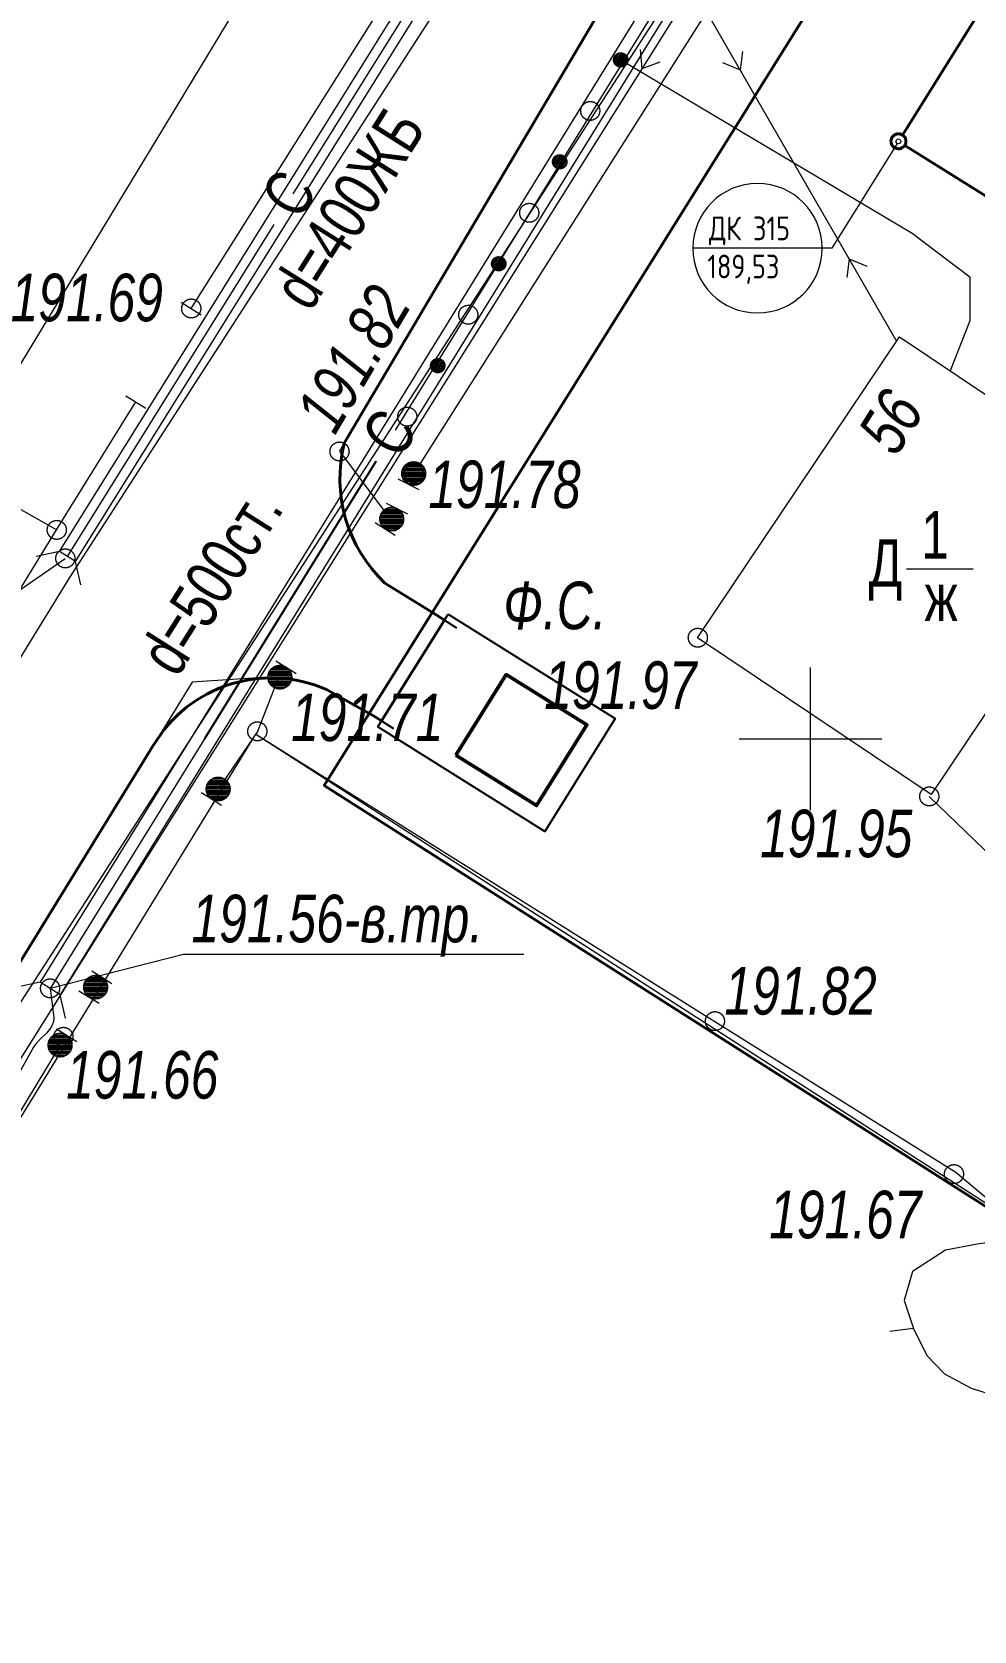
# Model space of a CAD drawing. Header units: millimetres. Extents: x -38151500 to -27467627, y -20617104 to -20349562.
# Drawn here: x -29087423 to -29067600, y -20518777 to -20485120 of the extents above; entities that cross this region are included whole.
import ezdxf
from ezdxf.xclip import XClip

# ---------------------------------------------------------------- set-up
doc = ezdxf.new("R2010")
doc.units = ezdxf.units.MM
doc.header["$MEASUREMENT"] = 0
doc.header["$XCLIPFRAME"] = 0
doc.linetypes.add('Wipeout_Contour', pattern=[1000, 0, -1000])
for name, color, linetype in [('!!! ПОДОСНОВА', 7, 'Continuous'), ('Дренаж', 7, 'Continuous'), ('Дренаж выноски', 7, 'Continuous')]:
    doc.layers.add(name, color=color, linetype=linetype)
for name, color, linetype, lineweight, true_color in [('Дренаж выноски_Ном._пера__21', 7, 'Continuous', 15, 0xfb5f00), ('Дренаж_Ном._пера__20', 7, 'Continuous', 40, 0xe15500), ('Новый_ГП_Дороги_проезды_Ном._пера__251', 7, 'Continuous', 40, 0x656565)]:
    doc.layers.add(name, color=color, linetype=linetype, lineweight=lineweight, true_color=true_color)
for name, color, linetype, lineweight in [('Новый_0-Жирная_Ном._пера__7', 7, 'Continuous', 25), ('Новый_0_Ном._пера__7', 7, 'Continuous', 25), ('Новый_ГП_БК_15.30_Ном._пера__206', 206, 'Continuous', 25), ('Новый_ГП_Граница участка_Ном._пера__1', 1, 'Continuous', 40), ('Новый_ГП_Здание сооружение_Ном._пера__22', 22, 'Continuous', 50), ('Чертеж_1_Новофедоровское_снт 28_07$0$tp_Здания_Ном._пера__253', 252, 'Continuous', 18), ('Чертеж_1_Новофедоровское_снт 28_07$0$tp_отметки_новые_Ном._пера__253', 252, 'Continuous', 18), ('Чертеж_1_Новофедоровское_снт 28_07$0$tp_растительность_Ном._пера__253', 252, 'Continuous', 18), ('Чертеж_1_Новофедоровское_снт 28_07$0$tp_трубы под дорогой_Ном._пера__253', 252, 'Continuous', 18), ('Чертеж_1_Новофедоровское_снт 28_07$0$U_ТЕКСТ_БЕЛЫЙ_Ном._пера__253', 252, 'Continuous', 18), ('Чертеж_1_Новый_ГП_Топография_Ном._пера__253', 252, 'Continuous', 18), ('Чертеж_1_Новый_Новофедоровское_снт 28_07$0$SETKA_Ном._пера__253', 252, 'Continuous', 18), ('Чертеж_1_Новый_Новофедоровское_снт 28_07$0$tp_Дороги_Ном._пера__253', 252, 'Continuous', 18), ('Чертеж_1_Новый_Новофедоровское_снт 28_07$0$tp_Здания_Ном._пера__253', 252, 'Continuous', 18), ('Чертеж_1_Новый_Новофедоровское_снт 28_07$0$tp_канавы_Ном._пера__253', 252, 'Continuous', 18), ('Чертеж_1_Новый_Новофедоровское_снт 28_07$0$tp_Контур растит_Ном._пера__253', 252, 'Continuous', 18), ('Чертеж_1_Новый_Новофедоровское_снт 28_07$0$tp_ЛЭП нн_Ном._пера__253', 252, 'Continuous', 18), ('Чертеж_1_Новый_Новофедоровское_снт 28_07$0$tp_Ограждения ДЕР_Ном._пера__253', 252, 'Continuous', 18), ('Чертеж_1_Новый_Новофедоровское_снт 28_07$0$tp_Ограждения мет_Ном._пера__253', 252, 'Continuous', 18), ('Чертеж_1_Новый_Новофедоровское_снт 28_07$0$tp_Ограждения рабица_Ном._пера__253', 252, 'Continuous', 18), ('Чертеж_1_Новый_Новофедоровское_снт 28_07$0$tp_Ограждения_Ном._пера__253', 252, 'Continuous', 18), ('Чертеж_1_Новый_Новофедоровское_снт 28_07$0$tp_Ограждения_Ном._пера__7', 7, 'Continuous', 18), ('Чертеж_1_Новый_Новофедоровское_снт 28_07$0$tp_отметки_новые_Ном._пера__253', 252, 'Continuous', 18), ('Чертеж_1_Новый_Новофедоровское_снт 28_07$0$tp_отметки_новые_Ном._пера__7', 7, 'Continuous', 18), ('Чертеж_1_Новый_Новофедоровское_снт 28_07$0$tp_растительность полоса кустов_Ном._пера__253', 252, 'Continuous', 18), ('Чертеж_1_Новый_Новофедоровское_снт 28_07$0$tp_рельеф_Ном._пера__253', 252, 'Continuous', 18), ('Чертеж_1_Новый_Новофедоровское_снт 28_07$0$tp_трубы под дорогой_Ном._пера__253', 252, 'Continuous', 18), ('Чертеж_1_Новый_Новофедоровское_снт 28_07$0$U_Водосток_Ном._пера__253', 252, 'Continuous', 18), ('Чертеж_1_Новый_Новофедоровское_снт 28_07$0$U_Газопровод_Ном._пера__253', 252, 'Continuous', 18)]:
    doc.layers.add(name, color=color, linetype=linetype, lineweight=lineweight)
doc.styles.add('РЎР“Р•РќР•Р\xa0РР\xa0_РЎРўРР›Р¬_1', font='arial.ttf', dxfattribs={"width": 0.75})
doc.styles.add('РЎР“Р•РќР•Р\xa0РР\xa0_РЎРўРР›Р¬_3', font='arial.ttf', dxfattribs={"width": 0.749999})
doc.styles.add('РЎР“Р•РќР•Р\xa0РР\xa0_РЎРўРР›Р¬_7', font='')
doc.styles.get('РЎР“Р•РќР•Р\xa0РР\xa0_РЎРўРР›Р¬_7').set_extended_font_data('GOST_type_A')

# ---------------------------------------------------------------- blocks, each defined once
blk = doc.blocks.new('Чертеж_6_1', base_point=(9028958, 0))
at = {"layer": 'Чертеж_1_Новый_ГП_Топография_Ном._пера__253', "color": 252, "lineweight": 18, "flags": 128}
for points in [[(-29093242, -20517064), (-29093202, -20517000), (-29082715, -20499900), (-29056545, -20516708), (-29044984, -20500671), (-29035068, -20487867), (-29036822, -20480650), (-29038827, -20473503), (-29044320, -20475465), (-29047175, -20474628), (-29061447, -20465849), (-29051497, -20449640), (-29059106, -20444942), (-29100137, -20512686)], [(-29062272, -20466500), (-29042872, -20478480), (-29040402, -20474480), (-29035962, -20486530), (-29045692, -20500140), (-29044832, -20500700), (-29056192, -20516190), (-29056522, -20516730), (-29056792, -20516560), (-29081272, -20500980), (-29070592, -20483870), (-29072302, -20482750)]]:
    blk.add_lwpolyline(points, close=True, dxfattribs=at)
at = {"layer": 'Чертеж_1_Новый_Новофедоровское_снт 28_07$0$SETKA_Ном._пера__253', "color": 252, "lineweight": 18, "flags": 128}
for points in [[(-29071042, -20501500), (-29071042, -20498500)], [(-29072542, -20500000), (-29069542, -20500000)]]:
    blk.add_lwpolyline(points, dxfattribs=at)
at = {"layer": 'Чертеж_1_Новый_Новофедоровское_снт 28_07$0$tp_Дороги_Ном._пера__253', "color": 252, "lineweight": 18, "flags": 128}
for points in [[(-29063872, -20468926), (-29064740, -20469057), (-29065369, -20469610), (-29074133, -20482398), (-29080950, -20493946), (-29080018, -20495191)], [(-29099251, -20517359), (-29098483, -20515878), (-29086625, -20496600), (-29073121, -20475671), (-29073893, -20474585)], [(-29082457, -20498698), (-29084051, -20498807), (-29094723, -20516154), (-29096488, -20518777)]]:
    blk.add_lwpolyline(points, dxfattribs=at)
at = {"layer": 'Чертеж_1_Новый_Новофедоровское_снт 28_07$0$tp_Здания_Ном._пера__253', "color": 252, "lineweight": 18, "flags": 128}
blk.add_lwpolyline([(-29068499, -20501169), (-29073416, -20497871), (-29069169, -20491538), (-29064252, -20494836)], close=True, dxfattribs=at)
blk.add_lwpolyline([(-29069018, -20496417), (-29067621, -20496417)], dxfattribs=at)
at = {"layer": 'Чертеж_1_Новый_Новофедоровское_снт 28_07$0$tp_канавы_Ном._пера__253', "color": 252, "lineweight": 18, "flags": 128}
blk.add_lwpolyline([(-29087038, -20505250), (-29086965, -20505865), (-29086970, -20505955), (-29087002, -20506037), (-29087054, -20506115), (-29087120, -20506190), (-29087266, -20506336), (-29087334, -20506412), (-29087389, -20506491), (-29087804, -20507228), (-29088481, -20508392), (-29089177, -20509548), (-29090603, -20511843), (-29092029, -20514136), (-29092726, -20515288), (-29093403, -20516447), (-29093416, -20516484), (-29093418, -20516524), (-29093394, -20516603), (-29093338, -20516683), (-29093265, -20516741), (-29091405, -20517727)], dxfattribs=at)
at = {"layer": 'Чертеж_1_Новый_Новофедоровское_снт 28_07$0$tp_Контур растит_Ном._пера__253', "color": 252, "lineweight": 18, "flags": 128}
for points in [[(-29075034, -20485708), (-29068903, -20489355), (-29067685, -20490273), (-29067687, -20491197), (-29068100, -20492255)], [(-29068541, -20501211), (-29064886, -20504739)]]:
    blk.add_lwpolyline(points, dxfattribs=at)
at = {"layer": 'Чертеж_1_Новый_Новофедоровское_снт 28_07$0$tp_ЛЭП нн_Ном._пера__253', "color": 252, "lineweight": 18, "flags": 128}
for points in [[(-29095242, -20518699), (-29094131, -20517036), (-29073517, -20484194), (-29048480, -20444066), (-29047271, -20442473)], [(-29073517, -20484194), (-29069228, -20491627)], [(-29074580, -20485888), (-29074615, -20485490)], [(-29072517, -20485926), (-29072468, -20485529)], [(-29074580, -20485888), (-29074206, -20485746)], [(-29072517, -20485926), (-29072886, -20485771)], [(-29070228, -20489895), (-29070277, -20490291)], [(-29070228, -20489895), (-29069859, -20490050)]]:
    blk.add_lwpolyline(points, dxfattribs=at)
at = {"layer": 'Чертеж_1_Новый_Новофедоровское_снт 28_07$0$tp_Ограждения ДЕР_Ном._пера__253', "color": 252, "lineweight": 18, "flags": 128}
for points in [[(-29084075, -20490939), (-29077167, -20479973)], [(-29095803, -20510128), (-29086907, -20495599), (-29085239, -20492908)], [(-29082250, -20498742), (-29082677, -20499845), (-29083507, -20501054)]]:
    blk.add_lwpolyline(points, dxfattribs=at)
at = {"layer": 'Чертеж_1_Новый_Новофедоровское_снт 28_07$0$tp_Ограждения мет_Ном._пера__253', "color": 252, "lineweight": 18, "flags": 128}
blk.add_lwpolyline([(-29086907, -20495599), (-29089194, -20494306)], dxfattribs=at)
at = {"layer": 'Чертеж_1_Новый_Новофедоровское_снт 28_07$0$tp_Ограждения рабица_Ном._пера__253', "color": 252, "lineweight": 18, "flags": 128}
for points in [[(-29065926, -20473175), (-29079257, -20494203)], [(-29082715, -20499900), (-29073052, -20505945), (-29067984, -20509117), (-29064844, -20511753), (-29063840, -20511091)], [(-29086832, -20506445), (-29093203, -20517002), (-29090953, -20518316)]]:
    blk.add_lwpolyline(points, dxfattribs=at)
at = {"layer": 'Чертеж_1_Новый_Новофедоровское_снт 28_07$0$tp_Ограждения_Ном._пера__253', "color": 252, "lineweight": 18, "flags": 128}
for points in [[(-29084287, -20490806), (-29083864, -20491072)], [(-29085451, -20492775), (-29085028, -20493041)], [(-29079727, -20494523), (-29079280, -20494747)], [(-29079967, -20495037), (-29079520, -20495261)], [(-29080202, -20495448), (-29079779, -20495714)], [(-29082289, -20498355), (-29081866, -20498621)], [(-29083856, -20501129), (-29083433, -20501395)], [(-29086165, -20504879), (-29085742, -20505145)], [(-29086434, -20505299), (-29086011, -20505565)], [(-29086905, -20506104), (-29086482, -20506370)]]:
    blk.add_lwpolyline(points, dxfattribs=at)
at = {"layer": 'Чертеж_1_Новый_Новофедоровское_снт 28_07$0$tp_Ограждения_Ном._пера__7', "color": 7, "lineweight": 18}
for p, q in [((-29079633, -20494352), (-29079150, -20494352)), ((-29079622, -20494322), (-29079159, -20494322)), ((-29079608, -20494292), (-29079173, -20494292)), ((-29079589, -20494262), (-29079194, -20494262)), ((-29079562, -20494232), (-29079221, -20494232)), ((-29079523, -20494202), (-29079260, -20494202)), ((-29079452, -20494172), (-29079332, -20494172)), ((-29079640, -20494412), (-29079141, -20494412)), ((-29079639, -20494442), (-29079144, -20494442)), ((-29079638, -20494382), (-29079144, -20494382)), ((-29079634, -20494472), (-29079148, -20494472)), ((-29079624, -20494502), (-29079157, -20494502)), ((-29079610, -20494532), (-29079172, -20494532)), ((-29079592, -20494562), (-29079191, -20494562)), ((-29079566, -20494592), (-29079217, -20494592)), ((-29079529, -20494622), (-29079254, -20494622)), ((-29079465, -20494652), (-29079315, -20494652)), ((-29080101, -20495371), (-29079602, -20495371)), ((-29080099, -20495341), (-29079605, -20495341)), ((-29080094, -20495311), (-29079611, -20495311)), ((-29080083, -20495281), (-29079620, -20495281)), ((-29080069, -20495251), (-29079634, -20495251)), ((-29080050, -20495221), (-29079655, -20495221)), ((-29080023, -20495191), (-29079682, -20495191)), ((-29079984, -20495161), (-29079721, -20495161)), ((-29079913, -20495131), (-29079793, -20495131)), ((-29080100, -20495401), (-29079605, -20495401)), ((-29080095, -20495431), (-29079609, -20495431)), ((-29080085, -20495461), (-29079618, -20495461)), ((-29080071, -20495491), (-29079633, -20495491)), ((-29080053, -20495521), (-29079652, -20495521)), ((-29080027, -20495551), (-29079678, -20495551)), ((-29079990, -20495581), (-29079715, -20495581)), ((-29079926, -20495611), (-29079776, -20495611)), ((-29082457, -20498698), (-29081958, -20498698)), ((-29082456, -20498728), (-29081961, -20498728)), ((-29082455, -20498668), (-29081961, -20498668)), ((-29082450, -20498638), (-29081967, -20498638)), ((-29082439, -20498608), (-29081976, -20498608)), ((-29082425, -20498578), (-29081990, -20498578)), ((-29082406, -20498548), (-29082011, -20498548)), ((-29082379, -20498518), (-29082038, -20498518)), ((-29082340, -20498488), (-29082077, -20498488)), ((-29082269, -20498458), (-29082149, -20498458)), ((-29082451, -20498758), (-29081965, -20498758)), ((-29082441, -20498788), (-29081974, -20498788)), ((-29082427, -20498818), (-29081989, -20498818)), ((-29082409, -20498848), (-29082008, -20498848)), ((-29082383, -20498878), (-29082034, -20498878)), ((-29082346, -20498908), (-29082071, -20498908)), ((-29082282, -20498938), (-29082132, -20498938)), ((-29083755, -20501052), (-29083256, -20501052)), ((-29083754, -20501082), (-29083259, -20501082)), ((-29083753, -20501022), (-29083259, -20501022)), ((-29083748, -20500992), (-29083265, -20500992)), ((-29083737, -20500962), (-29083274, -20500962)), ((-29083723, -20500932), (-29083288, -20500932)), ((-29083704, -20500902), (-29083309, -20500902)), ((-29083677, -20500872), (-29083336, -20500872)), ((-29083638, -20500842), (-29083375, -20500842)), ((-29083567, -20500812), (-29083447, -20500812)), ((-29083749, -20501112), (-29083263, -20501112)), ((-29083739, -20501142), (-29083272, -20501142)), ((-29083725, -20501172), (-29083287, -20501172)), ((-29083707, -20501202), (-29083306, -20501202)), ((-29083681, -20501232), (-29083332, -20501232)), ((-29083644, -20501262), (-29083369, -20501262)), ((-29083580, -20501292), (-29083430, -20501292)), ((-29086315, -20505132), (-29085852, -20505132)), ((-29086301, -20505102), (-29085866, -20505102)), ((-29086282, -20505072), (-29085887, -20505072)), ((-29086255, -20505042), (-29085914, -20505042)), ((-29086216, -20505012), (-29085953, -20505012)), ((-29086145, -20504982), (-29086025, -20504982)), ((-29086333, -20505222), (-29085834, -20505222)), ((-29086332, -20505252), (-29085837, -20505252)), ((-29086331, -20505192), (-29085837, -20505192)), ((-29086327, -20505282), (-29085841, -20505282)), ((-29086326, -20505162), (-29085843, -20505162)), ((-29086317, -20505312), (-29085850, -20505312)), ((-29086303, -20505342), (-29085865, -20505342)), ((-29086285, -20505372), (-29085884, -20505372)), ((-29086259, -20505402), (-29085910, -20505402)), ((-29086222, -20505432), (-29085947, -20505432)), ((-29086158, -20505462), (-29086008, -20505462)), ((-29087081, -20506443), (-29086582, -20506443)), ((-29087080, -20506473), (-29086585, -20506473)), ((-29087079, -20506413), (-29086585, -20506413)), ((-29087074, -20506383), (-29086591, -20506383)), ((-29087063, -20506353), (-29086600, -20506353)), ((-29087049, -20506323), (-29086614, -20506323)), ((-29087030, -20506293), (-29086635, -20506293)), ((-29087003, -20506263), (-29086662, -20506263)), ((-29086964, -20506233), (-29086701, -20506233)), ((-29086893, -20506203), (-29086773, -20506203)), ((-29087075, -20506503), (-29086589, -20506503)), ((-29087065, -20506533), (-29086598, -20506533)), ((-29087051, -20506563), (-29086613, -20506563)), ((-29087033, -20506593), (-29086632, -20506593)), ((-29087007, -20506623), (-29086658, -20506623)), ((-29086970, -20506653), (-29086695, -20506653)), ((-29086906, -20506683), (-29086756, -20506683))]:
    blk.add_line(p, q, dxfattribs=at)
for centre in [(-29079391, -20494414), (-29079852, -20495373), (-29082208, -20498700), (-29083506, -20501054), (-29086084, -20505224), (-29086832, -20506445)]:
    blk.add_circle(centre, 250, dxfattribs=at)
at = {"layer": 'Чертеж_1_Новый_Новофедоровское_снт 28_07$0$tp_отметки_новые_Ном._пера__253', "color": 252, "lineweight": 18, "flags": 128}
for points in [[(-29096887, -20498221), (-29089646, -20498221), (-29086722, -20496200)], [(-29077076, -20504540), (-29084236, -20504540), (-29087038, -20505254)]]:
    blk.add_lwpolyline(points, dxfattribs=at)
at = {"layer": 'Чертеж_1_Новый_Новофедоровское_снт 28_07$0$tp_отметки_новые_Ном._пера__7', "color": 7, "lineweight": 18}
for centre in [(-29084072, -20490940), (-29080952, -20493950), (-29079392, -20494410), (-29086902, -20495600), (-29086722, -20496200), (-29073412, -20497870), (-29082682, -20499840), (-29068542, -20501210), (-29087042, -20505250), (-29073052, -20505940), (-29086762, -20506270), (-29068022, -20509160)]:
    blk.add_circle(centre, 200, dxfattribs=at)
at = {"layer": 'Чертеж_1_Новый_Новофедоровское_снт 28_07$0$tp_растительность полоса кустов_Ном._пера__253', "color": 252, "lineweight": 18, "flags": 128}
for points in [[(-29075111, -20485580), (-29075184, -20485701)], [(-29075065, -20485562), (-29075178, -20485750)], [(-29075028, -20485558), (-29075163, -20485783)], [(-29074996, -20485563), (-29075144, -20485810)], [(-29074968, -20485574), (-29075121, -20485830)], [(-29074942, -20485590), (-29075095, -20485845)], [(-29074920, -20485611), (-29075066, -20485854)], [(-29074902, -20485639), (-29075033, -20485858)], [(-29074888, -20485674), (-29074995, -20485852)], [(-29074886, -20485729), (-29074946, -20485829)], [(-29076395, -20487725), (-29076467, -20487846)], [(-29076349, -20487707), (-29076461, -20487895)], [(-29076312, -20487703), (-29076447, -20487929)], [(-29076280, -20487709), (-29076428, -20487955)], [(-29076252, -20487719), (-29076405, -20487975)], [(-29076226, -20487735), (-29076379, -20487990)], [(-29076204, -20487756), (-29076349, -20488000)], [(-29076185, -20487784), (-29076317, -20488003)], [(-29076172, -20487819), (-29076278, -20487998)], [(-29076169, -20487874), (-29076229, -20487974)], [(-29077678, -20489870), (-29077751, -20489991)], [(-29077633, -20489852), (-29077745, -20490040)], [(-29077596, -20489849), (-29077730, -20490074)], [(-29077564, -20489854), (-29077711, -20490101)], [(-29077535, -20489865), (-29077688, -20490120)], [(-29077510, -20489880), (-29077662, -20490135)], [(-29077487, -20489901), (-29077633, -20490145)], [(-29077469, -20489929), (-29077600, -20490148)], [(-29077455, -20489965), (-29077562, -20490143)], [(-29077453, -20490019), (-29077513, -20490120)], [(-29078916, -20491998), (-29079029, -20492185)], [(-29078879, -20491994), (-29079014, -20492219)], [(-29078847, -20491999), (-29078995, -20492246)], [(-29078962, -20492016), (-29079035, -20492137)], [(-29078819, -20492010), (-29078972, -20492266)], [(-29078793, -20492026), (-29078946, -20492281)], [(-29078771, -20492047), (-29078917, -20492290)], [(-29078753, -20492074), (-29078884, -20492294)], [(-29078739, -20492110), (-29078846, -20492288)], [(-29078737, -20492165), (-29078797, -20492265)]]:
    blk.add_lwpolyline(points, dxfattribs=at)
at = {"layer": 'Чертеж_1_Новый_Новофедоровское_снт 28_07$0$tp_растительность полоса кустов_Ном._пера__253', "color": 252, "lineweight": 18}
for centre, radius in [((-29075034, -20485708), 150), ((-29075676, -20486781), 200), ((-29076318, -20487853), 150), ((-29076960, -20488926), 200), ((-29077601, -20489999), 150), ((-29078243, -20491071), 200), ((-29078885, -20492144), 150), ((-29079527, -20493216), 200)]:
    blk.add_circle(centre, radius, dxfattribs=at)
at = {"layer": 'Чертеж_1_Новый_Новофедоровское_снт 28_07$0$tp_рельеф_Ном._пера__253', "color": 252, "lineweight": 18, "flags": 128}
for points in [[(-29064791, -20510399), (-29065291, -20510404), (-29066452, -20510480), (-29067536, -20510632), (-29068203, -20510762), (-29068892, -20511213), (-29069067, -20511819), (-29068873, -20512409), (-29068594, -20512978), (-29068218, -20513365), (-29067659, -20513665), (-29067190, -20513815), (-29066117, -20513909), (-29063986, -20513693), (-29062115, -20513485), (-29060726, -20513308)], [(-29068873, -20512409), (-29069369, -20512474)]]:
    blk.add_lwpolyline(points, dxfattribs=at)
at = {"layer": 'Чертеж_1_Новый_Новофедоровское_снт 28_07$0$tp_трубы под дорогой_Ном._пера__253', "color": 252, "lineweight": 18, "flags": 128}
for points in [[(-29086845, -20496053), (-29076902, -20480083)], [(-29086505, -20496265), (-29076562, -20480295)], [(-29073418, -20482726), (-29087251, -20505119)], [(-29072995, -20482993), (-29086829, -20505386)], [(-29086396, -20496753), (-29086505, -20496265), (-29086845, -20496053), (-29087333, -20496163)], [(-29086719, -20505874), (-29086829, -20505386), (-29087251, -20505119), (-29087739, -20505228)]]:
    blk.add_lwpolyline(points, dxfattribs=at)
at = {"layer": 'Чертеж_1_Новый_Новофедоровское_снт 28_07$0$U_Водосток_Ном._пера__253', "color": 252, "lineweight": 18, "flags": 128}
for points in [[(-29081925, -20488530), (-29076732, -20480189)], [(-29073208, -20482862), (-29079781, -20493502)], [(-29086675, -20496159), (-29082325, -20489173)], [(-29080183, -20494153), (-29087038, -20505250)]]:
    blk.add_lwpolyline(points, dxfattribs=at)
at = {"layer": 'Чертеж_1_Новый_Новофедоровское_снт 28_07$0$U_Газопровод_Ном._пера__253', "color": 252, "lineweight": 18, "flags": 128}
blk.add_lwpolyline([(-29094560, -20516227), (-29072112, -20481445), (-29051561, -20449601), (-29043444, -20437023), (-29043725, -20437169), (-29041395, -20435962), (-29036164, -20437583)], dxfattribs=at)
at = {"layer": 'Чертеж_1_Новофедоровское_снт 28_07$0$tp_Здания_Ном._пера__253', "color": 252, "lineweight": 18, "insert": (-29069228, -20494089), "char_height": 1000, "attachment_point": 7, "rotation": 58.036, "style": 'РЎР“Р•РќР•Р\xa0РР\xa0_РЎРўРР›Р¬_1'}
blk.add_mtext('\\A1;{\\pql;\\fArial|b0|i1|c204|p0;\\W0.750000;56}', dxfattribs=at)
at = {"layer": 'Чертеж_1_Новофедоровское_снт 28_07$0$tp_Здания_Ном._пера__253', "color": 252, "lineweight": 18, "char_height": 1000, "style": 'РЎР“Р•РќР•Р\xa0РР\xa0_РЎРўРР›Р¬_3'}
for s, insert, attachment_point in [('\\A1;{\\pql;\\fArial|b0|i0|c204|p0;\\W0.749999;1}', (-29068713, -20495705), 4), ('\\A1;{\\pql;\\fArial|b0|i0|c204|p0;\\W0.749999;Д}', (-29069819, -20497088), 7), ('\\A1;{\\pql;\\fArial|b0|i0|c204|p0;\\W0.749999;ж}', (-29068644, -20497020), 4)]:
    blk.add_mtext(s, dxfattribs=dict(at, insert=insert, attachment_point=attachment_point))
at = {"layer": 'Чертеж_1_Новофедоровское_снт 28_07$0$tp_отметки_новые_Ном._пера__253', "color": 252, "lineweight": 18, "char_height": 1000, "attachment_point": 7, "style": 'РЎР“Р•РќР•Р\xa0РР\xa0_РЎРўРР›Р¬_1'}
for s, insert in [('\\A1;{\\pql;\\fArial|b0|i1|c204|p0;\\W0.750000;191.69}', (-29087872, -20491223)), ('\\A1;{\\pql;\\fArial|b0|i1|c204|p0;\\W0.750000;191.78}', (-29079083, -20495155)), ('\\A1;{\\pql;\\fArial|b0|i1|c204|p0;\\W0.750000;191.97}', (-29076644, -20499381)), ('\\A1;{\\pql;\\fArial|b0|i1|c204|p0;\\W0.750000;191.71}', (-29081971, -20500059)), ('\\A1;{\\pql;\\fArial|b0|i1|c204|p0;\\W0.750000;191.95}', (-29072102, -20502504)), ('\\A1;{\\pql;\\fArial|b0|i1|c204|p0;\\W0.750000;191.56-в.тр.}', (-29084067, -20504582)), ('\\A1;{\\pql;\\fArial|b0|i1|c204|p0;\\W0.750000;191.82}', (-29072853, -20505815)), ('\\A1;{\\pql;\\fArial|b0|i1|c204|p0;\\W0.750000;191.66}', (-29086705, -20507584)), ('\\A1;{\\pql;\\fArial|b0|i1|c204|p0;\\W0.750000;191.67}', (-29071911, -20510525))]:
    blk.add_mtext(s, dxfattribs=dict(at, insert=insert))
at = {"layer": 'Чертеж_1_Новофедоровское_снт 28_07$0$tp_отметки_новые_Ном._пера__253', "color": 252, "lineweight": 18, "insert": (-29081038, -20493633), "char_height": 1000, "attachment_point": 7, "rotation": 59.4459, "style": 'РЎР“Р•РќР•Р\xa0РР\xa0_РЎРўРР›Р¬_1'}
blk.add_mtext('\\A1;{\\pql;\\fArial|b0|i1|c204|p0;\\W0.750000;191.82}', dxfattribs=at)
at = {"layer": 'Чертеж_1_Новофедоровское_снт 28_07$0$tp_растительность_Ном._пера__253', "color": 252, "lineweight": 18, "insert": (-29077505, -20497704), "char_height": 1000, "attachment_point": 7, "style": 'РЎР“Р•РќР•Р\xa0РР\xa0_РЎРўРР›Р¬_1'}
blk.add_mtext('\\A1;{\\pql;\\fArial|b0|i1|c204|p0;\\W0.750000;Ф.С.}', dxfattribs=at)
at = {"layer": 'Чертеж_1_Новофедоровское_снт 28_07$0$tp_трубы под дорогой_Ном._пера__253', "color": 252, "lineweight": 18, "char_height": 1000, "attachment_point": 7, "rotation": 57.6886, "style": 'РЎР“Р•РќР•Р\xa0РР\xa0_РЎРўРР›Р¬_3'}
for s, insert in [('\\A1;{\\pql;\\fArial|b0|i0|c204|p0;\\W0.749999;d=400ЖБ}', (-29081557, -20491043)), ('\\A1;{\\pql;\\fArial|b0|i0|c204|p0;\\W0.749999;d=500ст.}', (-29084357, -20498741))]:
    blk.add_mtext(s, dxfattribs=dict(at, insert=insert))
at = {"layer": 'Чертеж_1_Новофедоровское_снт 28_07$0$U_ТЕКСТ_БЕЛЫЙ_Ном._пера__253', "color": 252, "lineweight": 18, "char_height": 1000, "attachment_point": 7, "rotation": 57.6886, "style": 'РЎР“Р•РќР•Р\xa0РР\xa0_РЎРўРР›Р¬_3'}
for insert in [(-29081786, -20489119), (-29079674, -20494149)]:
    blk.add_mtext('\\A1;{\\pql;\\fArial|b0|i0|c204|p0;\\W0.749999;С}', dxfattribs=dict(at, insert=insert))
blk = doc.blocks.new('Стена_34_5', base_point=(-29058990, -20471097))
at = {"layer": 'Дренаж_Ном._пера__20', "linetype": 'Continuous', "lineweight": 40, "true_color": 0xe15500}
for points in [[(-29058990, -20471097), (-29069191, -20487422), (-29069189, -20487422), (-29058989, -20471098)], [(-29069191, -20487422), (-29069190, -20487423), (-29069189, -20487422)]]:
    blk.add_hatch(color=32, dxfattribs=at).paths.add_polyline_path(points)
at = {"layer": 'Дренаж_Ном._пера__20', "color": 32, "lineweight": 40, "true_color": 0xe15500, "flags": 128}
for points in [[(-29058990, -20471097), (-29069191, -20487422)], [(-29069189, -20487422), (-29058989, -20471098)], [(-29058989, -20471098), (-29058988, -20471097)], [(-29069191, -20487422), (-29069190, -20487423)]]:
    blk.add_lwpolyline(points, dxfattribs=at)
blk = doc.blocks.new('Стена_35_5', base_point=(-29069191, -20487422))
at = {"layer": 'Дренаж_Ном._пера__20', "linetype": 'Continuous', "lineweight": 40, "true_color": 0xe15500}
for points in [[(-29069190, -20487423), (-29048924, -20500086), (-29048924, -20500085), (-29069189, -20487422)], [(-29048924, -20500085), (-29048924, -20500085), (-29048924, -20500086)]]:
    blk.add_hatch(color=32, dxfattribs=at).paths.add_polyline_path(points)
at = {"layer": 'Дренаж_Ном._пера__20', "color": 32, "lineweight": 40, "true_color": 0xe15500, "flags": 128}
for points in [[(-29069190, -20487423), (-29048924, -20500086)], [(-29048924, -20500085), (-29069189, -20487422)], [(-29048924, -20500086), (-29048924, -20500085)]]:
    blk.add_lwpolyline(points, dxfattribs=at)
blk = doc.blocks.new('Колонна_18_5', base_point=(-29069191, -20487422))
at = {"color": 254, "linetype": 'Wipeout_Contour', "lineweight": 0, "ltscale": 995773974.1109954}
blk.add_wipeout([(-29069348, -20487422), (-29069348, -20487422), (-29069340, -20487471), (-29069318, -20487515), (-29069283, -20487549), (-29069239, -20487572), (-29069191, -20487579), (-29069191, -20487579), (-29069191, -20487579), (-29069142, -20487572), (-29069098, -20487549), (-29069063, -20487515), (-29069041, -20487471), (-29069033, -20487422), (-29069033, -20487422), (-29069033, -20487422), (-29069041, -20487373), (-29069063, -20487329), (-29069098, -20487295), (-29069142, -20487272), (-29069191, -20487264), (-29069191, -20487264), (-29069191, -20487264), (-29069239, -20487272), (-29069283, -20487295), (-29069318, -20487329), (-29069340, -20487373)], dxfattribs=at).dxf.layer = 'Дренаж'
at = {"layer": 'Дренаж_Ном._пера__20', "color": 32, "lineweight": 40, "true_color": 0xe15500, "flags": 128}
blk.add_lwpolyline([(-29069348, -20487422, 0.414214), (-29069191, -20487579, 0.414214), (-29069033, -20487422, 0.414214), (-29069191, -20487264, 0.414214)], format="xyb", close=True, dxfattribs=at)
blk = doc.blocks.new('Выноска_12_5', base_point=(-29069191, -20487422))
at = {"layer": 'Дренаж выноски_Ном._пера__21', "color": 20, "lineweight": 15, "true_color": 0xfb5f00}
for p, q in [((-29069217, -20487464), (-29070596, -20489672)), ((-29070795, -20489672), (-29073519, -20489672)), ((-29070596, -20489672), (-29070795, -20489672))]:
    blk.add_line(p, q, dxfattribs=at)
at = {"layer": 'Дренаж выноски_Ном._пера__21', "color": 20, "lineweight": 15, "true_color": 0xfb5f00, "flags": 128}
blk.add_lwpolyline([(-29070795, -20489672, 1), (-29073519, -20489672, 1)], format="xyb", close=True, dxfattribs=at)
at = {"layer": 'Дренаж выноски_Ном._пера__21', "color": 20, "lineweight": 15, "true_color": 0xfb5f00}
blk.add_circle((-29069191, -20487422), 50, dxfattribs=at)
at = {"layer": 'Дренаж выноски_Ном._пера__21', "color": 20, "lineweight": 15, "true_color": 0xfb5f00, "insert": (-29072157, -20489005), "char_height": 500, "width": 2200, "attachment_point": 2, "line_spacing_factor": 0.961326, "style": 'РЎР“Р•РќР•Р\xa0РР\xa0_РЎРўРР›Р¬_7'}
blk.add_mtext('\\A1;{\\pqc;\\pt0,21000;\\fGOST_type_A|b0|i0|c0|p0;\\W1.000000;ДК 315\\fGOST_type_A|b0|i0|c0|p0;\\W1.000000;\\A1{\\H.66x;\\S^  ;}\\fGOST_type_A|b0|i0|c0|p0;\\W1.000000;\\fGOST_type_A|b0|i0|c0|p0;\\W1.000000;\\A1{\\H.66x;\\S^  ;}\\fGOST_type_A|b0|i0|c0|p0;\\W1.000000; \\fGOST_type_A|b0|i0|c0|p0;\\W1.000000;\\fGOST_type_A|b0|i0|c0|p0;\\W1.000000;\\fGOST_type_A|b0|i0|c0|p0;\\W1.000000;\\fGOST_type_A|b0|i0|c0|p0;\\W1.000000;\\fGOST_type_A|b0|i0|c0|p0;\\W1.000000;189,53 \\fGOST_type_A|b0|i0|c0|p0;\\W1.000000;\\A1{\\H.66x;\\S^  ;}\\fGOST_type_A|b0|i0|c0|p0;\\W1.000000;\\fGOST_type_A|b0|i0|c0|p0;\\W1.000000;\\A1{\\H.66x;\\S^  ;}\\fGOST_type_A|b0|i0|c0|p0;\\W1.000000;\\fGOST_type_A|b0|i0|c0|p0;\\W1.000000;\\fGOST_type_A|b0|i0|c0|p0;\\W1.000000;\\fGOST_type_A|b0|i0|c0|p0;\\W1.000000;\\fGOST_type_A|b0|i0|c0|p0;\\W1.000000;\\fGOST_type_A|b0|i0|c0|p0;\\W1.000000;\\fGOST_type_A|b0|i0|c0|p0;\\W1.000000;\\fGOST_type_A|b0|i0|c0|p0;\\W1.000000;\\fGOST_type_A|b0|i0|c0|p0;\\W1.000000;\\fGOST_type_A|b0|i0|c0|p0;\\W1.000000;\\fGOST_type_A|b0|i0|c0|p0;\\W1.000000;\\fGOST_type_A|b0|i0|c0|p0;\\W1.000000;\\fGOST_type_A|b0|i0|c0|p0;\\W1.000000;\\fGOST_type_A|b0|i0|c0|p0;\\W1.000000;\\fGOST_type_A|b0|i0|c0|p0;\\W1.000000;\\fGOST_type_A|b0|i0|c0|p0;\\W1.000000;\\fGOST_type_A|b0|i0|c0|p0;\\W1.000000;\\fGOST_type_A|b0|i0|c0|p0;\\W1.000000;\\fGOST_type_A|b0|i0|c0|p0;\\W1.000000;\\fGOST_type_A|b0|i0|c0|p0;\\W1.000000;\\fGOST_type_A|b0|i0|c0|p0;\\W1.000000;\\fGOST_type_A|b0|i0|c0|p0;\\W1.000000;\\fGOST_type_A|b0|i0|c0|p0;\\W1.000000;\\fGOST_type_A|b0|i0|c0|p0;\\W1.000000;\\fGOST_type_A|b0|i0|c0|p0;\\W1.000000;\\fGOST_type_A|b0|i0|c0|p0;\\W1.000000;\\fGOST_type_A|b0|i0|c0|p0;\\W1.000000;\\fGOST_type_A|b0|i0|c0|p0;\\W1.000000;\\fGOST_type_A|b0|i0|c0|p0;\\W1.000000;\\fGOST_type_A|b0|i0|c0|p0;\\W1.000000;\\fGOST_type_A|b0|i0|c0|p0;\\W1.000000;\\fGOST_type_A|b0|i0|c0|p0;\\W1.000000;\\fGOST_type_A|b0|i0|c0|p0;\\W1.000000;\\fGOST_type_A|b0|i0|c0|p0;\\W1.000000;\\fGOST_type_A|b0|i0|c0|p0;\\W1.000000;}', dxfattribs=at)

msp = doc.modelspace()

# ---------------------------------------------------------------- linework, layer by layer
at = {"layer": 'Новый_0-Жирная_Ном._пера__7', "color": 7, "lineweight": 25}
msp.add_line((-29083788.75, -20499989.97), (-29080183.04, -20494153.05), dxfattribs=at)
at = {"layer": 'Новый_0_Ном._пера__7', "color": 7, "lineweight": 25}
for p, q in [((-29078744.92, -20497500.4), (-29078491.6, -20497658.62)), ((-29080069.73, -20499620.31), (-29079815.41, -20499779.16))]:
    msp.add_line(p, q, dxfattribs=at)
at = {"layer": 'Новый_ГП_БК_15.30_Ном._пера__206', "color": 206, "lineweight": 25}
msp.add_lwpolyline([(-29078666.58, -20497372.38), (-29075148.11, -20499571.28), (-29076631.69, -20501945.51), (-29080149.11, -20499747.5)], close=True, dxfattribs=at)
at = {"layer": 'Новый_ГП_Здание сооружение_Ном._пера__22', "color": 22, "lineweight": 50}
msp.add_lwpolyline([(-29078501.29, -20500342.77), (-29077442.53, -20498645.99), (-29075745.96, -20499704.48), (-29076804.35, -20501401.25)], close=True, dxfattribs=at)

# ---------------------------------------------------------------- block references
at = {"layer": '!!! ПОДОСНОВА', "color": 252, "lineweight": 40}
ref = msp.add_blockref('Чертеж_6_1', (9028957.92, 0), dxfattribs=at)
XClip(ref).set_block_clipping_path([(-29127816.0149990618, -20418838.4532491304), (-29127816.0149990618, -20510095.8116091713), (-29105235.4453496896, -20510095.8116091713), (-29099842.3076653518, -20521215.6831232607), (-29014476.4440356195, -20521215.6831232607), (-29014476.4440356195, -20418721.7424019799)])
at = {"layer": 'Дренаж', "color": 32, "lineweight": 40, "true_color": 0xe15500}
for name, p in [('Стена_34_5', (-29058989.72, -20471097.07)), ('Стена_35_5', (-29069190.66, -20487421.99))]:
    msp.add_blockref(name, p, dxfattribs=at)

# ---------------------------------------------------------------- next in the draw order: block references
msp.add_blockref('Колонна_18_5', (-29069190.66, -20487421.99), dxfattribs=at)

# ---------------------------------------------------------------- next in the draw order: linework, layer by layer
at = {"layer": 'Новый_ГП_Граница участка_Ном._пера__1', "color": 1, "lineweight": 40}
msp.add_lwpolyline([(-29062272.08, -20466500), (-29042872.08, -20478480), (-29040402.08, -20474480), (-29035962.08, -20486530), (-29045692.08, -20500140), (-29044832.08, -20500700), (-29056192.08, -20516190), (-29056522.08, -20516730), (-29056792.08, -20516560), (-29081272.08, -20500980), (-29070592.08, -20483870), (-29072302.08, -20482750)], close=True, dxfattribs=at)
at = {"layer": 'Новый_ГП_Дороги_проезды_Ном._пера__251', "color": 251, "lineweight": 40, "true_color": 0x656565}
msp.add_lwpolyline([(-29067389.56, -20474791.02), (-29067492.07, -20474726.36, 0.37219081), (-29068981.53, -20474881.1), (-29074104.63, -20482356.47), (-29080850.64, -20493777.64, 0.27174644), (-29079995.52, -20496721.8), (-29078997.52, -20497336.01), (-29078746.04, -20497499.7), (-29080069.73, -20499620.31), (-29080239.34, -20499514.33), (-29081224.02, -20498959.93, 0.38024235), (-29084870.3, -20500138.85), (-29094709.65, -20516132.17)], format="xyb", dxfattribs=at)

# ---------------------------------------------------------------- next in the draw order: block references
at = {"layer": 'Дренаж выноски', "color": 20, "lineweight": 15, "true_color": 0xfb5f00}
msp.add_blockref('Выноска_12_5', (-29069190.66, -20487421.99), dxfattribs=at)

doc.saveas('drawing.dxf')
